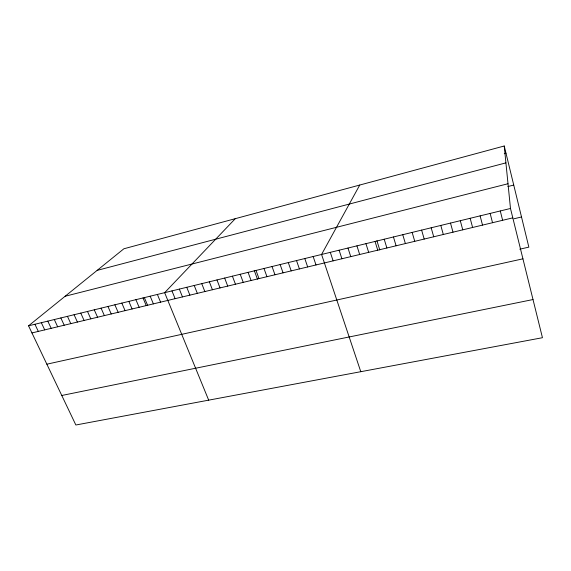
<?xml version="1.0" encoding="UTF-8"?>
<svg xmlns="http://www.w3.org/2000/svg" width="571" height="571" viewBox="0 0 571 571"><rect width="100%" height="100%" fill="white"/><g stroke="black" fill="none" stroke-linecap="round" stroke-linejoin="round"><path stroke-width="0.86" d="M359.744 185.04L321.566 254.466L360.786 371.7M235.281 218.679L164.648 292.673L208.686 400.157M504.229 145.998L510.481 208.472L542.45 337.711L75.857 425.002L28.55 325.813L123.878 248.778L504.229 145.998L528.853 247.136L519.796 249.177M504.293 153.699L505.992 153.249M97.141 270.383L505.913 162.878M65.123 296.256L508.004 183.741M507.855 186.553L513.736 185.068M28.55 325.813L510.481 208.472M31.947 332.936L512.801 217.858M514.021 218.764L521.509 216.973M46.858 364.191L522.936 258.82M61.775 395.482L533.007 299.547M34.924 324.257L38.314 331.416M41.34 322.694L44.724 329.881M47.8 321.123L51.176 328.339M54.309 319.539L57.671 326.783M60.854 317.947L64.209 325.22M67.449 316.341L70.79 323.643M74.08 314.728L77.413 322.058M80.768 313.101L84.087 320.459M87.491 311.459L90.803 318.854M94.265 309.81L97.562 317.233M101.088 308.147L104.372 315.606M107.955 306.477L111.231 313.964M114.871 304.793L118.133 312.316M121.83 303.101L125.085 310.653M128.846 301.395L132.087 308.975M135.905 299.675L139.131 307.291M144.27 297.384L147.661 305.456M143.014 297.941L146.233 305.592M150.18 296.199L153.378 303.879M157.389 294.443L160.572 302.152M171.964 290.896L175.126 298.676M179.33 289.097L182.477 296.913M186.753 287.292L189.886 295.143M194.226 285.471L197.338 293.358M201.749 283.637L204.853 291.56M209.336 281.796L212.419 289.747M216.973 279.933L220.042 287.927M224.667 278.063L227.715 286.085M232.411 276.178L235.452 284.237M240.22 274.273L243.239 282.374M248.085 272.36L251.09 280.489M256.008 270.433L258.991 278.598M254.295 270.583L257.45 279.19M263.988 268.484L266.957 276.692M272.032 266.529L274.979 274.772M280.133 264.559L283.066 272.838M288.291 262.567L291.21 270.89M296.513 260.569L299.411 268.927M304.8 258.549L307.676 266.95M313.151 256.515L316.006 264.958M330.302 252.339L333.114 260.861M339.11 250.198L341.901 258.756M347.982 248.035L350.758 256.636M356.932 245.858L359.68 254.502M365.947 243.66L368.673 252.353M376.917 240.705L379.765 249.934M375.04 241.447L377.745 250.184M384.204 239.22L386.881 247.992M393.448 236.965L396.096 245.787M402.762 234.702L405.389 243.567M412.148 232.411L414.753 241.319M421.619 230.106L424.196 239.063M431.169 227.786L433.717 236.787M440.791 225.438L443.317 234.488M450.498 223.075L452.996 232.169M460.29 220.691L462.76 229.835M470.161 218.293L472.602 227.479M480.111 215.867L482.524 225.102M490.146 213.426L492.53 222.711M500.275 210.956L502.623 220.292"/></g></svg>
